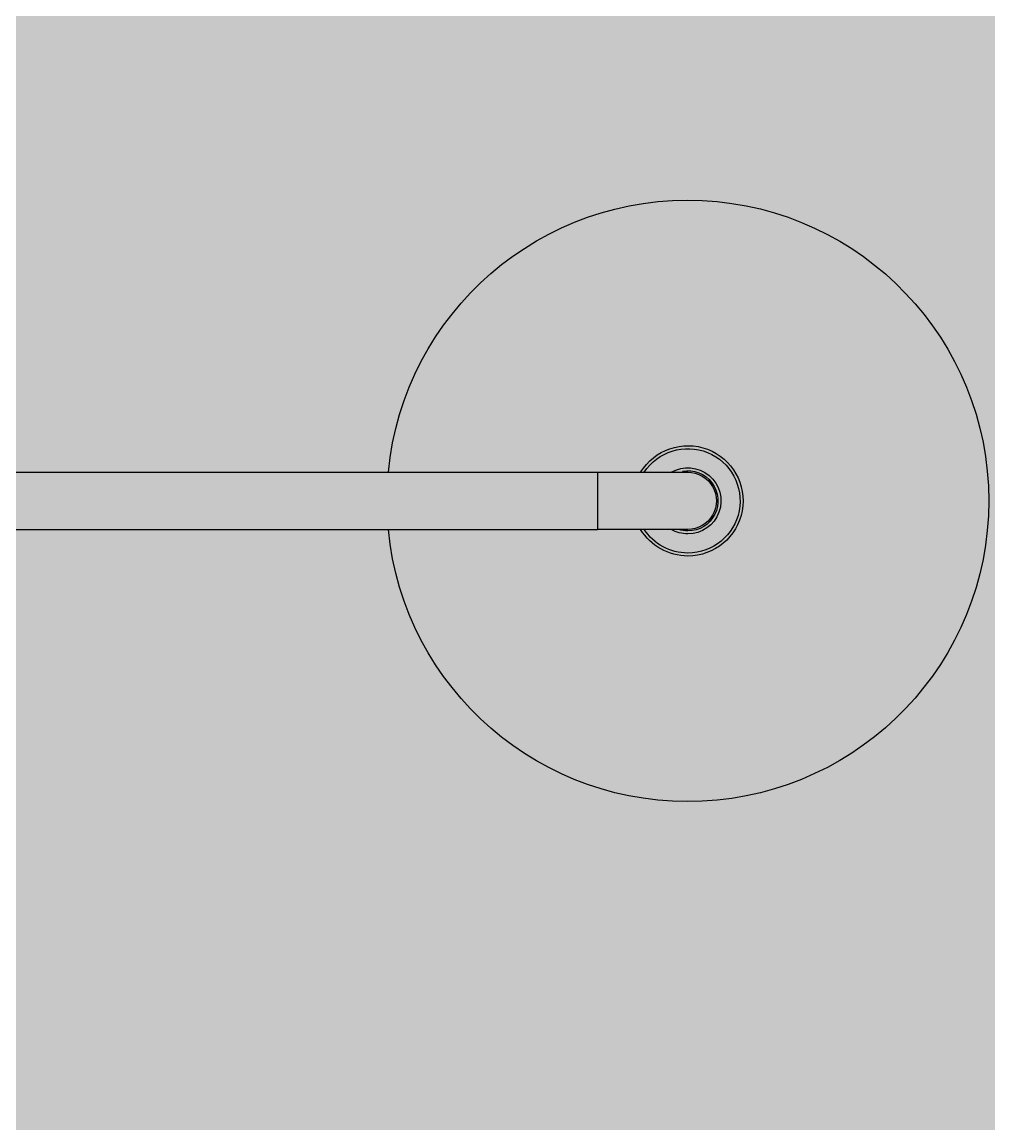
# Model space of a CAD drawing. Header units: millimetres. Extents: x 13515 to 183937, y -33900 to -660.
# Drawn here: x 121795.46 to 121800.49, y -19373.22 to -19367.48 of the extents above; entities that cross this region are included whole.
import ezdxf

# ---------------------------------------------------------------- set-up
doc = ezdxf.new("R2010")
doc.units = ezdxf.units.MM
doc.header["$LTSCALE"] = 100
doc.header["$MEASUREMENT"] = 0
doc.linetypes.add('HIDDEN', pattern=[2, 1, -1])
doc.layers.get('0').update_dxf_attribs({"linetype": 'CONTINUOUS'})
for name, color, linetype in [('254', 254, 'CONTINUOUS'), ('ELE9', 9, 'CONTINUOUS'), ('LED', 7, 'CONTINUOUS'), ('TOI', 12, 'CONTINUOUS')]:
    doc.layers.add(name, color=color, linetype=linetype)

# ---------------------------------------------------------------- blocks, each defined once
blk = doc.blocks.new('I2-샤워수전')
at = {"layer": 'TOI'}
for p, q in [((-375, -95.5), (-404.9998999999369, -95.5)), ((-85, -95.5), (-375, -95.5)), ((-375, -95.5), (-375, -114.5)), ((-404.9998999999369, -114.4999000000534), (-375, -114.4999000000534)), ((-85, -114.5), (-375, -114.5))]:
    blk.add_line(p, q, dxfattribs=at)
for centre, radius, start, end in [((-405, -105.006100000115), 100, 5.454830742067284, 354.5521910997354), ((-405, -105.006100000115), 18.35, 31.19830000193666, 270), ((-405, -105.003000000026), 17.35, 33.21091999389959, 270), ((-405, -105.003000000026), 11, 59.73521000434071, 270), ((-405, -104.9998000001069), 9.9999999, 79.66187000404415, 270), ((-405, -105), 9.5, 89.99978999836345, 270), ((-405, -104.9998000001069), 10, 270, 288.1922579949453), ((-405, -105.003000000026), 17.35, 270, 326.8126700056658), ((-405, -105.006100000115), 18.35, 270, 328.8406069963645), ((-405, -105.003000000026), 11, 270, 300.2804919995364)]:
    blk.add_arc(centre, radius, start, end, dxfattribs=at)
blk = doc.blocks.new('FGHJ')
at = {"layer": 'ELE9', "extrusion": (0, 0, -1), "zscale": -1}
blk.add_blockref('I2-샤워수전', (-37200674.06775966, 56476.34366209945), dxfattribs=at)

msp = doc.modelspace()

# ---------------------------------------------------------------- hatches: boundary and pattern name
at = {"layer": '254', "ltscale": 10000}
h = msp.add_hatch(color=256, dxfattribs=at)
h.dxf.hatch_style = 1
edge = h.paths.add_edge_path()
edge.add_arc((121651.0301449897, -19301.91519588624), 40, 90, 180)
edge.add_line((121611.0301449897, -19301.91519588624), (121611.0301449897, -19360.25086901384))
edge.add_arc((121651.0301449897, -19360.25086901384), 40, 180, 270)
edge.add_line((121651.0301449897, -19400.25086901384), (121763.5855650241, -19400.25086901384))
edge.add_arc((121763.5855650241, -19360.25086901384), 40, 270, 360)
edge.add_line((121803.5855650241, -19360.25086901384), (121803.5855650241, -19301.91519588624))
edge.add_arc((121763.5855650241, -19301.91519588624), 40, 0, 90)
edge.add_line((121763.5855650241, -19261.91519588624), (121651.0301449897, -19261.91519588624))

# ---------------------------------------------------------------- next in the draw order: block references
at = {"xscale": 0.01565102769230769, "yscale": 0.01565102769230769, "zscale": 0.01565102769230769}
msp.add_blockref('FGHJ', (-460436.1937410746, -20252.24237189475), dxfattribs=at)

# ---------------------------------------------------------------- next in the draw order: linework, layer by layer
at = {"layer": 'LED', "color": 6, "linetype": 'HIDDEN', "ltscale": 0.3, "const_width": 7.999999999999995}
msp.add_lwpolyline([(121651.0301449897, -19261.91519588624, 0.414213562373095), (121611.0301449897, -19301.91519588624), (121611.0301449897, -19360.25086901384, 0.414213562373095), (121651.0301449897, -19400.25086901384), (121763.5855650241, -19400.25086901384, 0.414213562373095), (121803.5855650241, -19360.25086901384), (121803.5855650241, -19301.91519588624, 0.414213562373095), (121763.5855650241, -19261.91519588624)], format="xyb", close=True, dxfattribs=at)

doc.saveas('drawing.dxf')
